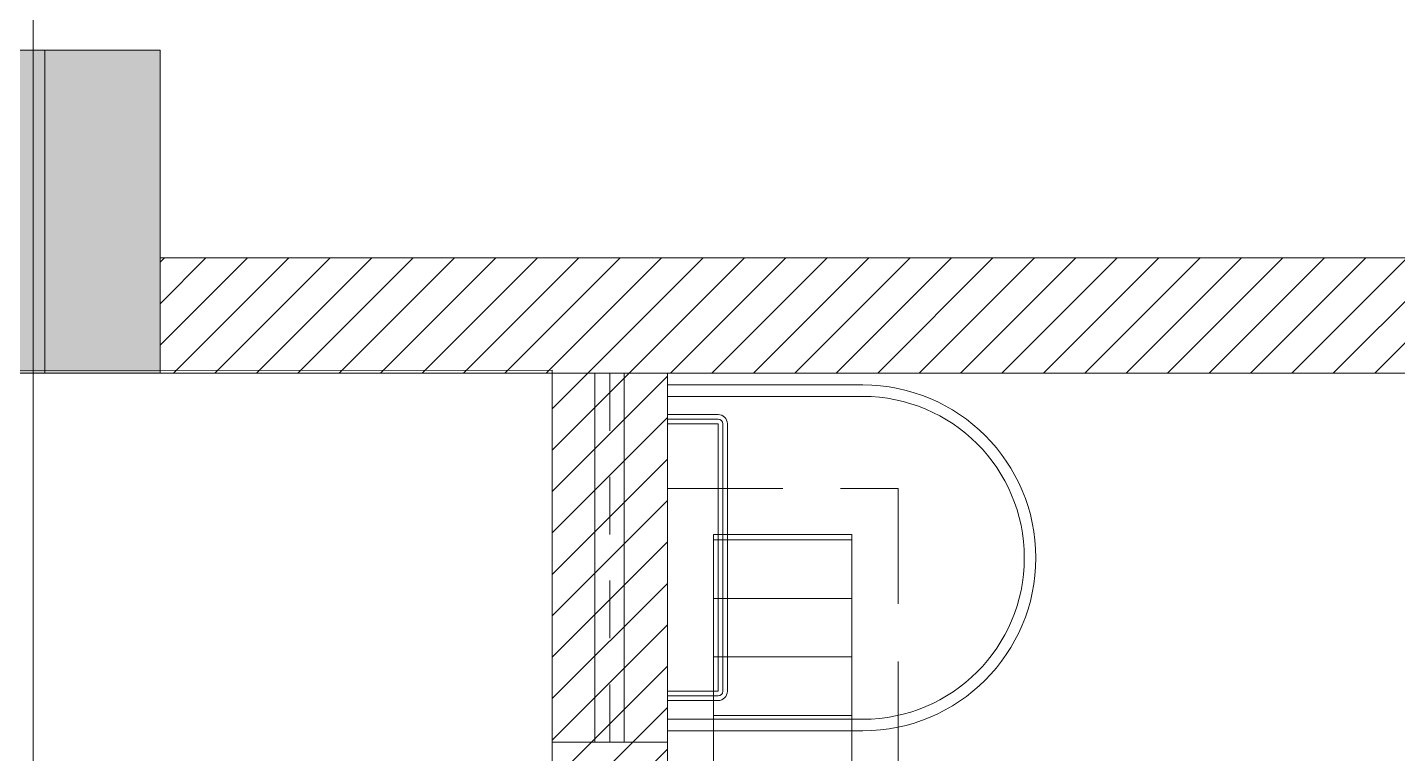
# Model space of a CAD drawing. Header units: millimetres. Extents: x 2085 to 2829, y 1347 to 1643.
# Drawn here: x 2156.893 to 2159.864, y 1613.263 to 1614.837 of the extents above; entities that cross this region are included whole.
import ezdxf

# ---------------------------------------------------------------- set-up
doc = ezdxf.new("R2010")
doc.units = ezdxf.units.MM
for name, pattern in [('CENTER', [2, 1.25, -0.25, 0.25, -0.25]), ('DASHED2', [0.375, 0.25, -0.125]), ('HIDDEN', [0.375, 0.25, -0.125]), ('HIDDEN2', [0.1875, 0.125, -0.0625])]:
    doc.linetypes.add(name, pattern=pattern)
doc.layers.get('0').update_dxf_attribs({"color": 251, "lineweight": 9})
for name, color, linetype, lineweight in [('00_Grupo3S', 7, 'DASHED2', 0), ('A-BARANDAS', 251, 'Continuous', 9), ('A-ESTRUCTURA-HATCH', 251, 'Continuous', 13), ('A-ESTRUCTURA-MUROS', 251, 'Continuous', 13), ('A-ESTRUCTURA-PLACAS', 251, 'Continuous', 13), ('A-MUROS', 251, 'Continuous', 9), ('A-SANITARIOS', 251, 'Continuous', 13), ('A_20_Barandas', 251, 'Continuous', 13), ('DESAGUE', 251, 'Continuous', 13), ('Pavco', 251, 'Continuous', 13)]:
    doc.layers.add(name, color=color, linetype=linetype, lineweight=lineweight)
doc.layers.add('A-ETAPAS', color=251, linetype='Continuous', lineweight=9, plot=False)

# ---------------------------------------------------------------- blocks, each defined once
blk = doc.blocks.new('estructuras sotano 1')
at = {"layer": 'A-ESTRUCTURA-HATCH'}
h = blk.add_hatch(color=256, dxfattribs=at)
h.dxf.hatch_style = 1
h.paths.add_polyline_path([(18.94, 5.25), (19.19, 5.25), (19.19, 4.55), (18.94, 4.55)])
h.paths.add_polyline_path([(26.15, 5.25), (26.4, 5.25), (26.4, 4.55), (26.15, 4.55)])
h.paths.add_polyline_path([(26.15, 11.95), (26.4, 11.95), (26.4, 11.25), (26.15, 11.25)])
h.paths.add_polyline_path([(18.89, 11.95), (19.19, 11.95), (19.19, 11.25), (18.89, 11.25)])
h.paths.add_polyline_path([(11.43, 5.25), (11.98, 5.25), (11.98, 4.55), (11.43, 4.55)])
h.paths.add_polyline_path([(11.43, 11.95), (11.98, 11.95), (11.98, 11.25), (11.43, 11.25)])
h.paths.add_polyline_path([(4.22, 5.25), (4.47, 5.25), (4.47, 4.55), (4.22, 4.55)])
h.paths.add_polyline_path([(4.22, 11.95), (4.47, 11.95), (4.47, 11.25), (4.22, 11.25)])
h.paths.add_polyline_path([(18.89, 0.2499), (0, 0.25), (0, 0), (18.89, 0.0001)])
h.paths.add_polyline_path([(27.49, 0.25), (18.94, 0.25), (18.94, 0.0003), (27.49, 0.0004)])
h.paths.add_polyline_path([(15.265, 11.2494), (15.265, 13.45), (17.215, 13.4501), (17.215, 13.6), (15.015, 13.6), (15.015, 11.2494)])
h.paths.add_polyline_path([(19.165, 16.45), (18.94, 16.45), (15.015, 16.45), (15.015, 16.25), (18.915, 16.25), (18.915, 13.3), (19.165, 13.3)])
h.paths.add_polyline_path([(16.265, 11.3994), (17.2149, 11.3994), (17.2149, 11.2494), (16.265, 11.2494)], flags=17)
h = blk.add_hatch(dxfattribs=at)
h.set_pattern_fill('ANSI31', color=256, scale=0.02)
h.set_pattern_definition([(45, (-226278.28786, -8188240.62345), (-0.04490128060535, 0.04490128060535), [])])
h.paths.add_polyline_path([(13.08, 0.25), (13.08, 11.25), (15.015, 11.25), (15.015, 11.5), (11.98, 11.5), (11.98, 11.25), (12.83, 11.25), (12.83, 8.8215), (0.25, 8.8215), (0.25, 11.25), (4.22, 11.25), (4.22, 11.5), (0, 11.5), (0, 0.25), (0.25, 0.25), (0.25, 2.7299), (12.8238, 2.7299), (12.8238, 2.9799), (0.25, 2.9799), (0.25, 5.38), (12.8234, 5.38), (12.8234, 5.63), (0.25, 5.63), (0.25, 8.5715), (12.83, 8.5715), (12.83, 0.25)])
h.paths.add_polyline_path([(4.47, 11.5), (11.43, 11.5), (11.43, 11.25), (4.47, 11.25)], flags=17)
h.paths.add_polyline_path([(19.19, 11.5), (26.15, 11.5), (26.15, 11.25), (21.84, 11.25), (21.84, 9.1504), (27.24, 9.1504), (27.24, 11.25), (26.4, 11.25), (26.4, 11.5), (27.49, 11.5), (27.49, 0.25), (27.24, 0.25), (27.24, 4.7254), (26.4, 4.7254), (26.4, 4.9754), (27.24, 4.9754), (27.24, 8.9004), (19.19, 8.9004), (19.19, 5.25), (18.94, 5.25), (18.94, 9.1504), (21.59, 9.1504), (21.59, 11.25), (19.19, 11.25)])
h.paths.add_polyline_path([(19.19, 4.9754), (26.15, 4.9754), (26.15, 4.7254), (19.19, 4.7254)], flags=17)
h.paths.add_polyline_path([(18.94, 4.55), (19.19, 4.55), (19.19, 0.25), (18.94, 0.25)], flags=17)
at = {"layer": 'A-ESTRUCTURA-MUROS'}
blk.add_line((11.98, 11.5), (15.015, 11.5), dxfattribs=at)
for points in [[(11.98, 11.25), (12.83, 11.25), (12.83, 8.8215), (0.25, 8.8215), (0.25, 11.25), (4.22, 11.25)], [(13.08, 0.25), (13.08, 11.25), (15.015, 11.2494)]]:
    blk.add_lwpolyline(points, dxfattribs=at)
at = {"layer": 'A-ESTRUCTURA-MUROS', "linetype": 'HIDDEN2'}
for points in [[(12.83, 11.25), (13.08, 11.25)], [(12.955, 10.45), (12.955, 11.25)], [(12.83, 10.45), (13.08, 10.45)]]:
    blk.add_lwpolyline(points, dxfattribs=at)
at = {"layer": 'A-ESTRUCTURA-PLACAS'}
blk.add_lwpolyline([(11.43, 11.95), (11.98, 11.95), (11.98, 11.25), (11.43, 11.25)], close=True, dxfattribs=at)
blk = doc.blocks.new('A$C59BA0E3C')
at = {"layer": 'A-BARANDAS', "ltscale": 0.5}
for points in [[(-0.3756, 0.4242), (-0.3756, 0.0004)], [(-0.3506, 0.4242), (-0.3506, 0.0004)], [(0.3494, 0.4242), (0.3494, 0.0004)], [(0.3744, 0.4242), (0.3744, 0.0004)]]:
    blk.add_lwpolyline(points, dxfattribs=at)
for radius in [0.375, 0.35]:
    blk.add_arc((-0.0006, 0.4242), radius, 0, 180, dxfattribs=at)
blk = doc.blocks.new('ESCALERA')
at = {"layer": 'A_20_Barandas', "linetype": 'Continuous', "ltscale": 0.3}
for p, q in [((0.29, 0.13), (-0.29, 0.13)), ((0.29, 0.12), (-0.29, 0.12)), ((-0.31, 0), (-0.31, 0.11)), ((-0.3, 0), (-0.3, 0.11)), ((-0.29, 0), (-0.29, 0.11)), ((0.29, 0.11), (-0.29, 0.11)), ((0.29, 0), (0.29, 0.11)), ((0.3, 0), (0.3, 0.11)), ((0.31, 0), (0.31, 0.11))]:
    blk.add_line(p, q, dxfattribs=at)
for centre, radius, start, end in [((-0.29, 0.11), 0.02, 90, 180), ((-0.29, 0.11), 0.01, 90, 180), ((0.29, 0.11), 0.02, 0, 90), ((0.29, 0.11), 0.01, 0, 90)]:
    blk.add_arc(centre, radius, start, end, dxfattribs=at)
blk = doc.blocks.new('BOMBAS-28.02.2025')
at = {"layer": 'DESAGUE'}
h = blk.add_hatch(dxfattribs=at)
h.set_pattern_fill('ANSI31', color=256, scale=0.04, angle=315)
h.set_pattern_definition([(1e-14, (3002.36733, 953.96129), (-3e-17, 0.127), [])])
h.paths.add_polyline_path([(0.45, -4.9035), (0.75, -4.9035), (0.75, -0.35), (0.45, -0.35)])
at = {"layer": 'A-SANITARIOS'}
for points in [[(0.1, 0), (0.35, 0), (0.35, -0.8), (0.1, -0.8)], [(0.1929, 0), (0.2565, 0), (0.2565, -0.8), (0.1929, -0.8)]]:
    blk.add_lwpolyline(points, close=True, dxfattribs=at)
at = {"layer": 'DESAGUE', "linetype": 'HIDDEN', "elevation": 0}
blk.add_lwpolyline([(0.35, -5.0035), (0.35, -0.25), (0.85, -0.25), (0.85, -5.0035)], close=True, dxfattribs=at)
at = {"layer": 'DESAGUE', "elevation": 0}
blk.add_lwpolyline([(0.75, -0.35), (0.75, -4.9035), (0.45, -4.9035), (0.45, -0.35)], close=True, dxfattribs=at)
at = {"xscale": -1, "rotation": 270}
blk.add_blockref('A$C59BA0E3C', (0.3496, -0.4, 0), dxfattribs=at)
at = {"layer": 'Pavco', "rotation": 270}
blk.add_blockref('ESCALERA', (0.35, -0.4), dxfattribs=at)

msp = doc.modelspace()

# ---------------------------------------------------------------- linework, layer by layer
at = {"transparency": 33554559, "elevation": 0}
msp.add_lwpolyline([(2158.0309, 1611.6593), (2158.0309, 1614.0878), (2145.451, 1614.0878), (2145.451, 1611.6593)], close=True, dxfattribs=at)
at = {"layer": '00_Grupo3S', "color": 2, "ltscale": 5}
msp.add_lwpolyline([(2156.906, 1643.0322), (2183.5845, 1643.0322), (2183.5845, 1347.1908), (2156.906, 1347.1908)], close=True, dxfattribs=at)
at = {"layer": 'A-ESTRUCTURA-PLACAS'}
msp.add_lwpolyline([(2156.931, 1614.7878), (2157.181, 1614.7878), (2157.181, 1614.0878), (2156.931, 1614.0878)], close=True, dxfattribs=at)
at = {"layer": 'A-ETAPAS', "linetype": 'CENTER'}
msp.add_line((2156.906, 1631.4794), (2156.906, 1601.8251), dxfattribs=at)
at = {"layer": 'A-MUROS'}
for points in [[(2164.3662, 1619.2878), (2160.2157, 1619.2878), (2160.2163, 1614.338), (2157.181, 1614.3375), (2157.181, 1614.7878), (2156.6309, 1614.7878), (2156.6309, 1614.3379), (2149.671, 1614.3378), (2149.671, 1614.7878), (2149.421, 1614.7878), (2149.421, 1614.3378), (2145.201, 1614.3378), (2145.201, 1602.8378), (2172.6909, 1602.8382), (2172.6909, 1614.3378), (2171.601, 1614.3378), (2171.601, 1614.7882), (2171.351, 1614.7878), (2171.351, 1614.338), (2164.391, 1614.338), (2164.391, 1614.7878), (2164.366, 1614.7878)], [(2145.451, 1614.0878), (2145.451, 1608.4678), (2158.0305, 1608.4678), (2158.031, 1614.0943)]]:
    msp.add_lwpolyline(points, close=True, dxfattribs=at)
msp.add_lwpolyline([(2160.4654, 1619.0878), (2164.091, 1619.0878), (2164.091, 1614.238), (2161.4654, 1614.238), (2161.4654, 1614.088), (2166.7909, 1614.0878), (2166.7909, 1611.9882), (2164.141, 1611.9882), (2164.141, 1603.0876), (2158.281, 1603.0876), (2158.281, 1614.0878), (2160.4654, 1614.0882), (2160.4654, 1616.2882), (2163.091, 1616.2882), (2163.091, 1616.4375)], dxfattribs=at)

# ---------------------------------------------------------------- block references
for name, p in [('estructuras sotano 1', (2145.201, 1602.8378)), ('BOMBAS-28.02.2025', (2157.931, 1614.0878))]:
    msp.add_blockref(name, p)

doc.saveas('drawing.dxf')
